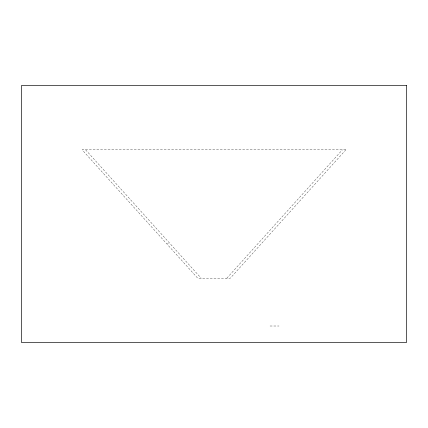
<?xml version="1.0" encoding="UTF-8"?>
<svg xmlns="http://www.w3.org/2000/svg" width="428" height="428" viewBox="0 0 428 428"><rect width="100%" height="100%" fill="white"/><g stroke="black" fill="none" stroke-linecap="round" stroke-linejoin="round"><path stroke-width="0.32" stroke-dasharray="2.14 1.6" d="M226.84 278.2L342.4 149.8M167.268 243.238L167.765 243.238M167.947 243.489L168.386 243.489M270.041 326.008L279.008 326.008M85.6 149.8L201.16 278.2M345.856 149.8L230.296 278.2L197.704 278.2L82.144 149.8L345.856 149.8"/><path stroke-width="0.64" d="M406.6 85.6L21.4 85.6L21.4 342.4L406.6 342.4L406.6 85.6"/></g></svg>
